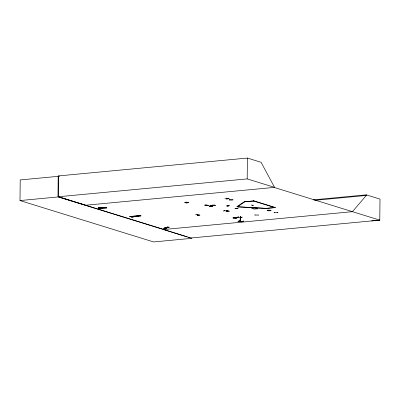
<?xml version="1.0" encoding="UTF-8"?>
<svg xmlns="http://www.w3.org/2000/svg" width="400" height="400" viewBox="0 0 400 400"><rect width="100%" height="100%" fill="white"/><g stroke="black" fill="none" stroke-linecap="round" stroke-linejoin="round"><path stroke-width="0.6" d="M20 200.56L58.3 196.935L191.93 238.32L153.63 241.94L20 200.56L20.215 179.93L58.515 176.31M58.19 176.145L57.975 196.6L85.655 205.235M58.3 196.935L58.52 175.92L247.405 158.06L261.085 162.295L274.545 187.375L274.1 187.415L379.78 220.145L380 199.085L366.32 194.85L313.51 199.845M233.015 217.985L234.215 217.39L233.015 217.985L236.205 218.23L237.405 217.63L236.205 218.185L233.015 217.94M237.46 217.275L241.11 217.535M237.95 221.6L239.65 220.765L237.95 221.43M240.72 216.455L240.445 221.41L240.17 221.39L240.25 216.535M240.17 221.39L240.475 216.435M241.69 221.725L243.39 221.065L241.84 221.9M85.215 205.28L274.565 187.38L247.19 178.9L247.405 158.06M253.895 200.62L253.365 200.93L274.7 207.535M352.425 211.67L366.315 195.45L366.32 194.85M254.97 214.72L254.97 215.255M258.305 215.32L258.33 214.77M209.14 206.51L212.275 206.605L209.16 206.475M224.87 198.715L227.645 199.035M226.555 210.9L229.37 211.185L226.555 210.905M204.295 205.175L207.055 204.895M129.59 216.53L132.32 216.32L129.605 216.575M195.54 214.77L198.26 214.52M184.26 202.38L186.97 202.12M98.48 208.165L106.81 207.92L98.51 208.11M106.35 207.62L98.14 207.93L106.435 207.675M238.69 206.9L237.105 206.405M223.6 210.98L224.945 210.455L223.61 210.97M274.06 212.31L274.46 212.88M211 205.47C210.94 206.865 210.695 204.625 211.22 206.06M132.905 216.25L140.29 215.65M209.66 205.945L212.795 206.03L209.665 205.895M164.01 228.265L163.65 228.295L167.71 226.945M168.825 227.06L164.76 228.405L165.24 228.46M163.84 228.32L168.095 227.05L164.035 228.27M165.05 228.45L169.21 227.165L165.21 228.46M238.67 206.925L237.125 206.445M226.505 198.835L226.25 198.855L227.715 198.39M187.275 202.775L185.74 202.34M132.59 216.94L131.09 216.51M197.135 214.745L198.55 215.18M236.7 208.48L236.605 208.49M210.8 206.545L211.27 206.01M236.965 217.485L238.51 216.82L236.975 217.495M242.25 217.12L240.55 217.78L242.085 217.105M240.175 220.875L240.7 220.795L240.175 220.875L240.43 220.775M241.84 221.75L243.39 221.065M241.69 221.9L243.39 221.235M207.215 205.56L205.775 205.06M236.05 208.565L236.33 208.535M227.285 210.985L227.035 210.96M226.705 211.225L228.03 210.75L226.685 211.205M210.87 206.035L210.72 206.485M169.035 227.15L164.79 228.415M226.305 198.205L229.145 198.47L226.25 198.22M130.915 216.455L132.475 216.895M196.87 214.71L198.43 215.19M205.635 205.075L207.1 205.565M237.885 206.68L238.16 206.655M252.42 205.34L252.15 205.36M274.355 212.605L277.375 212.54M371.585 220.925L379.78 220.145L190.89 238.005M247.19 178.9L58.3 196.765L163.98 229.49M188.67 202.67L185.875 202.905L188.585 202.65M253.675 201.025L244.06 201.845L236.9 206.71L266.205 208.34L275.225 207.485M226.645 205.91L229.445 205.705L226.725 205.96M251.65 205.05L253.35 205.56L251.765 205.055M132.92 216.255L140.34 215.66M140.93 215.85L133.485 216.495L141.095 215.89M133.99 216.84L131.275 217.1M314.695 200.33L366.315 195.45M235.31 208.59L238.025 208.335M199.94 215.085L197.135 215.315L199.875 215.05M163.535 229.535L352.865 211.63M211.04 205.765L211.315 205.765M227.58 205.9L227.8 205.9M255.01 215.005L258.08 215.07M98.285 208.03L106.485 207.705M277.36 212.265L277.9 212.825L277.185 212.275M227.905 205.615L227.87 206.195L228.035 205.64M187.165 202.775L185.59 202.3M224.59 210.785L227.275 210.98M234.215 217.43L237.405 217.675M240.41 221.285L240.695 221.31M228.15 205.885L228.03 205.845M253.365 200.67L253.68 200.77M58.52 175.92L59.71 176.29M164.72 229.905L187.19 236.915M188.37 237.285L190.145 237.835M238.01 208.36L235.295 208.61M205.865 205.7L208.635 205.465L205.8 205.665M228.03 206.175L228.02 205.62M133.915 216.78L131.275 217.09M238.605 221.22L242.25 221.65L238.615 221.22M244.655 201.88L237.34 206.845L266.05 208.445L275.535 207.585L253.89 200.88L244.345 201.785L244.655 201.88M234.985 208.325L237.725 208.645L234.995 208.34M255.155 207.88L251.51 208.225L254.22 209.06L257.865 208.72L255.155 207.88M235.37 217.75L235.09 217.77L235.37 217.75M267.765 210.705A1.965 0.35 0.6 0 0 271.04 210.575A1.965 0.35 0.6 0 0 268.61 210.125A1.965 0.35 0.6 0 0 267.765 210.705M212.265 205.62A1.965 0.35 0.6 0 0 215.545 205.49A1.965 0.35 0.6 0 0 213.115 205.045A1.965 0.35 0.6 0 0 212.265 205.62M229.7 200.015A1.965 0.35 0.6 0 0 232.975 199.885A1.965 0.35 0.6 0 0 230.545 199.44A1.965 0.35 0.6 0 0 229.7 200.015"/></g></svg>
